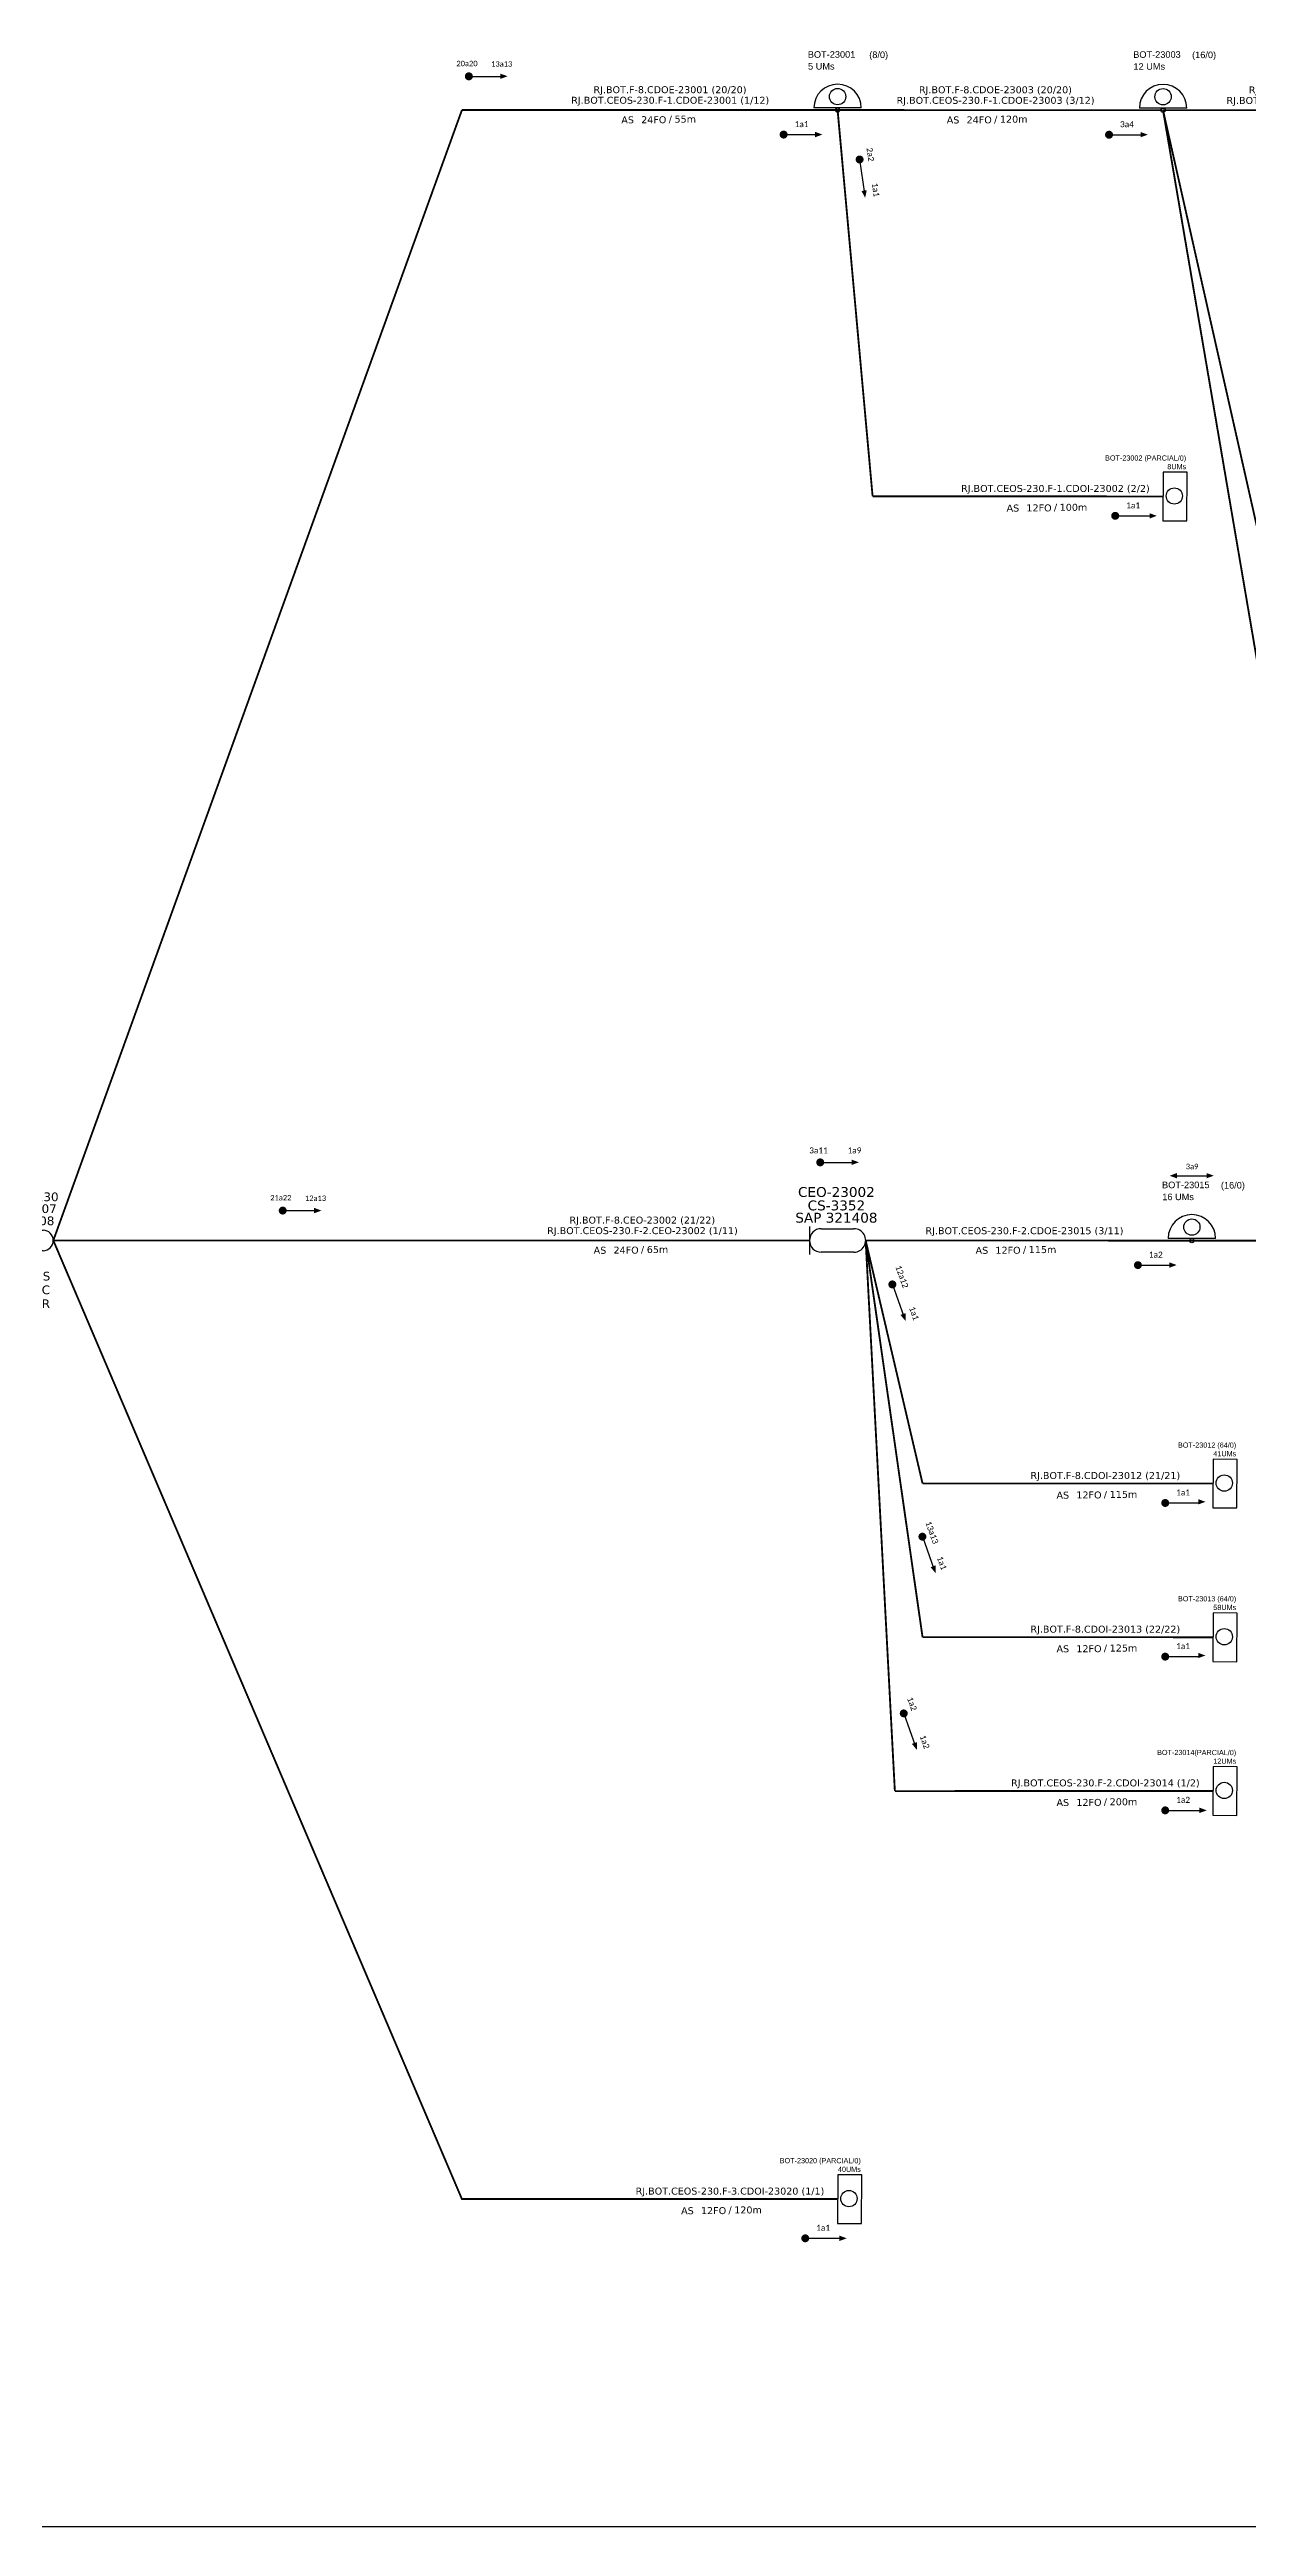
# Model space of a CAD drawing. Header units: metres. Extents: x -2 to 839, y -1 to 593.
# Drawn here: x 279.1 to 438, y -1.1 to 327.2 of the extents above; entities that cross this region are included whole.
import ezdxf
from ezdxf.enums import TextEntityAlignment as Align

# ---------------------------------------------------------------- set-up
doc = ezdxf.new("R2010")
doc.units = ezdxf.units.M
for name, color, linetype, lineweight in [("20.0-LEGENDA DOS CDO'S", 1, 'Continuous', 0), ('20.2-CDO_POSTE', 1, 'Continuous', 5), ('40.1-ETIQUETAS', 1, 'Continuous', 20)]:
    doc.layers.add(name, color=color, linetype=linetype, lineweight=lineweight)
for name, color, linetype in [('20.4-CEOS', 1, 'Continuous'), ('20.5-CEO', 1, 'Continuous'), ('CAP a instalar', 1, 'Continuous'), ('Meio Fio', 7, 'Continuous'), ('SETA', 7, 'Continuous'), ('UNIFILAR', 7, 'Continuous')]:
    doc.layers.add(name, color=color, linetype=linetype)
doc.styles.add('ARIAL', font='arial.ttf')
doc.styles.add('siredit', font='verdana.ttf')
doc.styles.get("Standard").update_dxf_attribs({"font": 'arial.ttf'})
doc.linetypes.add('FENCELINE1', pattern='A,0.25,-0.1,[133,ltypeshp.shx,S=0.1,R=0,X=-0.1,Y=0],-0.1,1', length=1.45)

# ---------------------------------------------------------------- blocks, each defined once
blk = doc.blocks.new('CEOS_RP_CT_DRT')
at = {"layer": '20.4-CEOS', "color": 0}
for p, q in [((-4.54, 1.19), (-1.19, 1.19)), ((-1.19, -1.19), (-4.54, -1.19))]:
    blk.add_line(p, q, dxfattribs=at)
for points in [[(-5.73, -1.43), (-5.73, 1.44)], [(-3.79, 0), (-4.59, 0)], [(-2.47, 0.48), (-1.45, 0.48)], [(-2.47, -0.52), (-1.45, -0.52)]]:
    blk.add_lwpolyline(points, dxfattribs=at)
blk.add_lwpolyline([(-3.79, 0, 0, 1.47, 0), (-2.41, 0, 1.47, 1.47, 0)], format="xyseb", dxfattribs=at)
for centre, start, end in [((-4.54, 0), 90, 270), ((-1.19, 0), 270, 90)]:
    blk.add_arc(centre, 1.19, start, end, dxfattribs=at)
at = {"layer": '20.4-CEOS', "color": 7, "style": 'siredit'}
for tag, p in [('Nº_DA_CEOS', (-2.86, 5.6)), ('LOCAL', (-2.86, 4.24)), ('SAP', (-2.86, 2.78)), ('RACIO_SPLITAGEM', (-2.86, -1.88)), ('FIBRAS_SPLITTER', (-2.86, -3.58)), ('FIBRAS_TOP_C', (-2.86, -5.08)), ('RESERVA_FINAIS', (-2.86, -6.39))]:
    blk.add_attdef(tag, text='', height=1.01, dxfattribs=at).set_placement(p, align=Align.TOP_CENTER)
blk = doc.blocks.new('ETIQUETA_RS5F')
at = {"layer": '40.1-ETIQUETAS', "color": 0, "style": 'siredit'}
blk.add_text('/', height=1.5, dxfattribs=at).set_placement((1.55, -1.95), align=Align.MIDDLE_RIGHT)
for tag, p in [('ETIQUETA_R_SECUNDARIA', (1.18, 2.1)), ('ETIQUETA_R_PRIMARIA', (1.18, 4.1)), ('F_ATIVAS/F_MORTAS', (1.11, -4.24))]:
    blk.add_attdef(tag, text='', height=1.5, dxfattribs=at).set_placement(p, align=Align.MIDDLE_CENTER)
for tag, p in [('TIPO_CABO', (-6.62, -2.12)), ('CAP_CABO', (0.37, -2.09))]:
    blk.add_attdef(tag, text='', height=1.5, dxfattribs=at).set_placement(p, align=Align.MIDDLE_RIGHT)
blk.add_attdef('METROS', text='', height=1.5, dxfattribs=at).set_placement((2.11, -1.95), align=Align.MIDDLE_LEFT)
for tag, p in [('FUSÃO_1', (0.82, -8.39)), ('FUSÃO_2', (0.82, -10.6)), ('FUSÃO_3', (0.82, -12.93)), ('FUSÃO_4', (0.82, -15.14)), ('FUSÃO_5', (0.82, -17.16))]:
    blk.add_attdef(tag, text='', height=1.5, dxfattribs=at).set_placement(p, align=Align.CENTER)
blk = doc.blocks.new('CDOE-TEXTO PADRÃO')
at = {"layer": "20.0-LEGENDA DOS CDO'S", "color": 0, "style": 'ARIAL'}
for tag, p in [('CDO_N', (0.49, 7.39)), ('SAP', (0.51, 1.67)), ('CORDOALHA', (0.5, 4.33)), ('SPLITER_1', (0.59, -0.91)), ('SPLITER_2', (0.6, -3.55)), ('(XX-XX_F)S', (0.54, -8.29)), ('(XX-XX_L)S', (0.55, -10.83)), ('UMS', (0.55, -13.15))]:
    blk.add_attdef(tag, p, '', height=1.7, rotation=0.11799, dxfattribs=at)
blk.add_attdef('FIBRAS_UTILIZADAS', text='', height=1.7, rotation=0.11799, dxfattribs=at).set_placement((19.77, 7.43), align=Align.CENTER)
blk = doc.blocks.new('CEO_CT_DRT')
at = {"layer": '20.5-CEO', "color": 0}
for p, q in [((-1.56, 1.26), (1.8, 1.26)), ((1.8, -1.13), (-1.56, -1.13))]:
    blk.add_line(p, q, dxfattribs=at)
blk.add_lwpolyline([(-2.75, 1.51), (-2.75, -1.38)], dxfattribs=at)
for centre, start, end in [((-1.56, 0.07), 90, 270), ((1.8, 0.07), 270, 90)]:
    blk.add_arc(centre, 1.2, start, end, dxfattribs=at)
at = {"layer": '20.5-CEO', "color": 7, "style": 'siredit'}
for tag, p in [('CEO_Nº', (0.12, 5.61)), ('LOCAL', (0.12, 4.23)), ('SAP', (0.12, 2.97)), ('FIBRAS_RESERVA', (0.12, -1.94))]:
    blk.add_attdef(tag, text='', height=1.01, dxfattribs=at).set_placement(p, align=Align.TOP_CENTER)
blk = doc.blocks.new('SAN')
at = {"layer": 'SETA'}
blk.add_lwpolyline([(-2.58, 0), (6.02, 0)], dxfattribs=at)
for points in [[(-2.1, -0.66), (-3.93, 0), (-2.1, 0.67)], [(5.33, 0.68), (7.16, 0.01), (5.33, -0.65)]]:
    blk.add_solid(points, dxfattribs=at)

msp = doc.modelspace()

# ---------------------------------------------------------------- linework, layer by layer
at = {"color": 7}
for p, q in [((386.67, 319.51), (380.39, 319.51)), ((429.81, 319.49), (423.53, 319.49)), ((433.63, 169.65), (427.35, 169.65))]:
    msp.add_line(p, q, dxfattribs=at)
for points in [[(-1.65, -1.11), (839.35, -1.11), (839.35, 592.89), (-1.65, 592.89)], [(433.27, 133.92), (436.47, 133.91), (436.5, 140.35), (433.31, 140.37)], [(433.27, 113.55), (436.47, 113.53), (436.5, 119.98), (433.31, 120)]]:
    msp.add_lwpolyline(points, close=True, dxfattribs=at)
at = {"const_width": 0.528}
for points in [[(334.38, 323.69, 1), (334.91, 323.69, 1)], [(376.11, 315.97, 1), (376.64, 315.97, 1)], [(419.25, 315.95, 1), (419.78, 315.95, 1)], [(386.41, 312.93, 1), (386.48, 312.41, 1)], [(420.07, 265.43, 1), (420.6, 265.43, 1)], [(380.96, 179.72, 1), (381.49, 179.72, 1)], [(309.71, 173.33, 1), (310.23, 173.33, 1)], [(423.08, 166.1, 1), (423.6, 166.1, 1)], [(390.7, 163.79, 1), (390.88, 163.29, 1)], [(426.7, 134.57, 1), (427.22, 134.57, 1)], [(394.68, 130.35, 1), (394.86, 129.86, 1)], [(426.7, 114.2, 1), (427.22, 114.2, 1)], [(392.21, 106.92, 1), (392.39, 106.43, 1)], [(426.7, 93.82, 1), (427.22, 93.82, 1)], [(378.98, 37.09, 1), (379.5, 37.09, 1)]]:
    msp.add_lwpolyline(points, format="xyb", close=True, dxfattribs=at)
at = {"color": 252}
for points in [[(426.65, 264.78), (429.84, 264.76), (429.88, 271.21), (426.69, 271.23)], [(433.27, 93.18), (436.47, 93.16), (436.5, 99.61), (433.31, 99.63)], [(383.51, 39.06), (386.71, 39.04), (386.74, 45.49), (383.55, 45.51)]]:
    msp.add_lwpolyline(points, close=True, dxfattribs=at)
at = {"color": 7}
for centre, radius in [((383.53, 321), 1.08), ((426.67, 320.99), 1.08), ((383.53, 319.22), 0.291), ((426.67, 319.2), 0.291), ((430.49, 171.14), 1.08), ((430.49, 169.35), 0.291)]:
    msp.add_circle(centre, radius, dxfattribs=at)
for centre in [(383.53, 319.51), (426.67, 319.49), (430.49, 169.65)]:
    msp.add_arc(centre, 3.14, 0, 180, dxfattribs=at)
at = {"layer": 'CAP a instalar', "color": 7, "linetype": 'FENCELINE1', "ltscale": 7, "const_width": 0.246}
for points in [[(279.56, 169.37), (333.73, 319.23)], [(333.73, 319.23), (383.53, 319.22)], [(383.43, 319.22), (426.63, 319.2)], [(426.67, 319.2), (469.87, 319.19)], [(279.56, 169.37), (379.81, 169.37)], [(279.56, 169.37), (333.73, 42.29), (338.63, 42.29)], [(387.25, 169.37), (394.79, 137.16)], [(387.25, 169.37), (394.79, 116.78)], [(387.25, 169.37), (430.49, 169.35)], [(430.49, 169.35), (473.69, 169.34)], [(394.79, 137.16), (433.29, 137.15)], [(394.79, 116.78), (433.29, 116.77)]]:
    msp.add_lwpolyline(points, dxfattribs=at)
at = {"layer": 'CAP a instalar', "color": 252, "linetype": 'FENCELINE1', "ltscale": 7, "const_width": 0.246}
for points in [[(383.53, 319.22), (388.17, 268.01)], [(426.67, 319.2), (441.84, 251.91)], [(426.67, 319.2), (442.08, 228.96)], [(388.17, 268.01), (426.67, 268)], [(387.25, 169.37), (391.12, 96.37)], [(391.12, 96.37), (433.29, 96.4)], [(338.63, 42.29), (383.53, 42.29)]]:
    msp.add_lwpolyline(points, dxfattribs=at)
at = {"layer": 'Meio Fio', "color": 252}
for centre in [(428.17, 268.06), (434.79, 96.46), (385.03, 42.35)]:
    msp.add_circle(centre, 1.08, dxfattribs=at)
at = {"layer": 'Meio Fio', "color": 7}
for centre in [(434.79, 137.21), (434.79, 116.84)]:
    msp.add_circle(centre, 1.08, dxfattribs=at)
at = {"layer": 'SETA'}
for points in [[(334.65, 323.69), (339.19, 323.69)], [(376.38, 315.97), (380.92, 315.97)], [(419.52, 315.95), (424.06, 315.95)], [(386.45, 312.67), (387.09, 308.18)], [(420.34, 265.43), (424.88, 265.43)], [(381.23, 179.72), (385.77, 179.72)], [(309.97, 173.33), (314.51, 173.33)], [(423.34, 166.1), (427.88, 166.1)], [(390.79, 163.54), (392.32, 159.27)], [(426.96, 134.57), (431.5, 134.57)], [(394.77, 130.11), (396.3, 125.83)], [(426.96, 114.2), (431.5, 114.2)], [(392.3, 106.67), (393.83, 102.4)], [(426.96, 93.82), (431.5, 93.82)], [(379.24, 37.09), (383.78, 37.09)]]:
    msp.add_lwpolyline(points, dxfattribs=at)
for points in [[(338.82, 324.05), (339.79, 323.7), (338.82, 323.35)], [(380.55, 316.33), (381.52, 315.97), (380.55, 315.62)], [(423.69, 316.31), (424.66, 315.96), (423.69, 315.61)], [(387.39, 308.59), (387.18, 307.58), (386.7, 308.49)], [(424.88, 265.78), (425.84, 265.43), (424.88, 265.07)], [(385.4, 180.08), (386.37, 179.73), (385.4, 179.38)], [(314.14, 173.69), (315.11, 173.33), (314.14, 172.98)], [(427.52, 166.46), (428.48, 166.11), (427.52, 165.76)], [(392.54, 159.73), (392.53, 158.7), (391.87, 159.5)], [(431.33, 135.08), (432.3, 134.72), (431.33, 134.37)], [(396.52, 126.3), (396.51, 125.27), (395.86, 126.06)], [(431.33, 114.7), (432.3, 114.35), (431.33, 114)], [(394.04, 102.86), (394.04, 101.84), (393.38, 102.63)], [(431.5, 94.18), (432.47, 93.82), (431.5, 93.47)], [(383.78, 37.44), (384.75, 37.09), (383.78, 36.74)]]:
    msp.add_solid(points, dxfattribs=at)

# ---------------------------------------------------------------- block references
at = {"layer": '20.2-CDO_POSTE', "color": 7}
ref = msp.add_blockref('CDOE-TEXTO PADRÃO', (383.32, 320.31), dxfattribs=dict(at, xscale=0.5132160015106202, yscale=0.5132160015106201, zscale=0.5132160015106201))
ref.add_attrib('CDO_N', 'BOT-23001', (379.58, 326.15), dxfattribs={"layer": "20.0-LEGENDA DOS CDO'S", "color": 0, "height": 0.872, "rotation": 0.118, "style": 'ARIAL'})
ref.add_attrib('CORDOALHA', '5 UMs', (379.61, 324.58), dxfattribs={"layer": "20.0-LEGENDA DOS CDO'S", "color": 0, "height": 0.872, "rotation": 0.118, "style": 'ARIAL'})
ref.add_attrib('FIBRAS_UTILIZADAS', '       (8/0)', dxfattribs={"layer": "20.0-LEGENDA DOS CDO'S", "color": 0, "height": 0.8724, "rotation": 0.118, "style": 'ARIAL'}).set_placement((387.79, 326.11), align=Align.CENTER)
ref = msp.add_blockref('CDOE-TEXTO PADRÃO', (426.46, 320.29), dxfattribs=dict(at, xscale=0.5132160015106202, yscale=0.5132160015106201, zscale=0.5132160015106201))
ref.add_attrib('CDO_N', 'BOT-23003', (422.72, 326.14), dxfattribs={"layer": "20.0-LEGENDA DOS CDO'S", "color": 0, "height": 0.872, "rotation": 0.118, "style": 'ARIAL'})
ref.add_attrib('CORDOALHA', '12 UMs', (422.75, 324.56), dxfattribs={"layer": "20.0-LEGENDA DOS CDO'S", "color": 0, "height": 0.872, "rotation": 0.118, "style": 'ARIAL'})
ref.add_attrib('FIBRAS_UTILIZADAS', '       (16/0)', dxfattribs={"layer": "20.0-LEGENDA DOS CDO'S", "color": 0, "height": 0.8724, "rotation": 0.118, "style": 'ARIAL'}).set_placement((430.93, 326.1), align=Align.CENTER)
ref = msp.add_blockref('CDOE-TEXTO PADRÃO', (430.29, 170.44), dxfattribs=dict(at, xscale=0.5132160015106202, yscale=0.5132160015106201, zscale=0.5132160015106201))
ref.add_attrib('CDO_N', 'BOT-23015', (426.54, 176.29), dxfattribs={"layer": "20.0-LEGENDA DOS CDO'S", "color": 0, "height": 0.872, "rotation": 0.118, "style": 'ARIAL'})
ref.add_attrib('CORDOALHA', '16 UMs', (426.57, 174.71), dxfattribs={"layer": "20.0-LEGENDA DOS CDO'S", "color": 0, "height": 0.872, "rotation": 0.118, "style": 'ARIAL'})
ref.add_attrib('FIBRAS_UTILIZADAS', '       (16/0)', dxfattribs={"layer": "20.0-LEGENDA DOS CDO'S", "color": 0, "height": 0.8724, "rotation": 0.118, "style": 'ARIAL'}).set_placement((434.75, 176.25), align=Align.CENTER)
at = {"layer": '20.4-CEOS', "color": 7}
ref = msp.add_blockref('CEOS_RP_CT_DRT', (279.56, 169.37), dxfattribs=dict(at, xscale=1.141359540939331, yscale=1.141359540939331, zscale=1.141359538176))
ref.add_attrib('Nº_DA_CEOS', 'CEOS-230', dxfattribs={"color": 7, "height": 1.152, "style": 'siredit'}).set_placement((276.29, 175.73), align=Align.TOP_CENTER)
ref.add_attrib('LOCAL', 'CS#2107', dxfattribs={"color": 7, "height": 1.152, "style": 'siredit'}).set_placement((276.29, 174.16), align=Align.TOP_CENTER)
ref.add_attrib('SAP', '   SAP 321408', dxfattribs={"color": 7, "height": 1.1524, "style": 'siredit'}).set_placement((274.16, 172.55), align=Align.TOP_CENTER)
ref.add_attrib('RACIO_SPLITAGEM', '1:64', dxfattribs={"color": 7, "height": 1.152, "style": 'siredit'}).set_placement((276.29, 166.88), align=Align.TOP_CENTER)
ref.add_attrib('FIBRAS_SPLITTER', '    (16-19)S', dxfattribs={"color": 7, "height": 1.1524, "style": 'siredit'}).set_placement((274.74, 165.22), align=Align.TOP_CENTER)
ref.add_attrib('FIBRAS_TOP_C', '    (20-22)C', dxfattribs={"color": 7, "height": 1.1524, "style": 'siredit'}).set_placement((274.66, 163.4), align=Align.TOP_CENTER)
ref.add_attrib('RESERVA_FINAIS', '    (23-23)R', dxfattribs={"color": 7, "height": 1.1524, "style": 'siredit'}).set_placement((274.66, 161.56), align=Align.TOP_CENTER)
ref = msp.add_blockref('CEO_CT_DRT', (383.37, 169.28), dxfattribs=dict(at, xscale=1.293599999999999, yscale=1.293599999999999, zscale=1.293599999999999, rotation=359.9999964697354))
ref.add_attrib('CEO_Nº', 'CEO-23002', dxfattribs={"layer": '20.5-CEO', "color": 7, "height": 1.311, "rotation": 360, "style": 'siredit'}).set_placement((383.37, 176.45), align=Align.TOP_CENTER)
ref.add_attrib('LOCAL', 'CS-3352', dxfattribs={"layer": '20.5-CEO', "color": 7, "height": 1.311, "rotation": 360, "style": 'siredit'}).set_placement((383.37, 174.67), align=Align.TOP_CENTER)
ref.add_attrib('SAP', 'SAP 321408', dxfattribs={"layer": '20.5-CEO', "color": 7, "height": 1.311, "rotation": 360, "style": 'siredit'}).set_placement((383.37, 173.04), align=Align.TOP_CENTER)
at = {"layer": '40.1-ETIQUETAS', "color": 7}
ref = msp.add_blockref('ETIQUETA_RS5F', (360.61, 319.22), dxfattribs=dict(at, xscale=0.6158591920798788, yscale=0.6158591920798788, zscale=0.6158591920798788))
ref.add_attrib('ETIQUETA_R_PRIMARIA', 'RJ.BOT.F-8.CDOE-23001 (20/20)', dxfattribs={"color": 0, "height": 0.9238, "style": 'siredit'}).set_placement((361.31, 321.92), align=Align.MIDDLE_CENTER)
ref.add_attrib('ETIQUETA_R_SECUNDARIA', 'RJ.BOT.CEOS-230.F-1.CDOE-23001 (1/12)', dxfattribs={"color": 0, "height": 0.9238, "style": 'siredit'}).set_placement((361.34, 320.52), align=Align.MIDDLE_CENTER)
ref.add_attrib('TIPO_CABO', 'AS', dxfattribs={"color": 0, "height": 0.924, "style": 'siredit'}).set_placement((356.53, 317.92), align=Align.MIDDLE_RIGHT)
ref.add_attrib('CAP_CABO', '24FO', dxfattribs={"color": 0, "height": 0.924, "style": 'siredit'}).set_placement((360.83, 317.94), align=Align.MIDDLE_RIGHT)
ref.add_attrib('METROS', '55m', dxfattribs={"color": 0, "height": 0.924, "style": 'siredit'}).set_placement((361.91, 318.02), align=Align.MIDDLE_LEFT)
ref = msp.add_blockref('ETIQUETA_RS5F', (403.75, 319.21), dxfattribs=dict(at, xscale=0.6158591920798788, yscale=0.6158591920798788, zscale=0.6158591920798788))
ref.add_attrib('ETIQUETA_R_PRIMARIA', 'RJ.BOT.F-8.CDOE-23003 (20/20)', dxfattribs={"color": 0, "height": 0.9238, "style": 'siredit'}).set_placement((404.45, 321.91), align=Align.MIDDLE_CENTER)
ref.add_attrib('ETIQUETA_R_SECUNDARIA', 'RJ.BOT.CEOS-230.F-1.CDOE-23003 (3/12)', dxfattribs={"color": 0, "height": 0.9238, "style": 'siredit'}).set_placement((404.47, 320.51), align=Align.MIDDLE_CENTER)
ref.add_attrib('TIPO_CABO', 'AS', dxfattribs={"color": 0, "height": 0.924, "style": 'siredit'}).set_placement((399.67, 317.91), align=Align.MIDDLE_RIGHT)
ref.add_attrib('CAP_CABO', '24FO', dxfattribs={"color": 0, "height": 0.924, "style": 'siredit'}).set_placement((403.97, 317.92), align=Align.MIDDLE_RIGHT)
ref.add_attrib('METROS', '120m', dxfattribs={"color": 0, "height": 0.924, "style": 'siredit'}).set_placement((405.05, 318.01), align=Align.MIDDLE_LEFT)
ref = msp.add_blockref('ETIQUETA_RS5F', (446.99, 319.2), dxfattribs=dict(at, xscale=0.6158591920798788, yscale=0.6158591920798788, zscale=0.6158591920798788))
ref.add_attrib('ETIQUETA_R_PRIMARIA', 'RJ.BOT.F-8.CEO-23001 (20/20)', dxfattribs={"color": 0, "height": 0.9238, "style": 'siredit'}).set_placement((447.7, 321.89), align=Align.MIDDLE_CENTER)
ref.add_attrib('ETIQUETA_R_SECUNDARIA', 'RJ.BOT.CEOS-230.F-1.CEO-23001 (7/12)', dxfattribs={"color": 0, "height": 0.9238, "style": 'siredit'}).set_placement((447.72, 320.49), align=Align.MIDDLE_CENTER)
ref.add_attrib('TIPO_CABO', 'AS', dxfattribs={"color": 0, "height": 0.924, "style": 'siredit'}).set_placement((442.91, 317.89), align=Align.MIDDLE_RIGHT)
ref.add_attrib('CAP_CABO', '24FO', dxfattribs={"color": 0, "height": 0.924, "style": 'siredit'}).set_placement((447.21, 317.91), align=Align.MIDDLE_RIGHT)
ref.add_attrib('METROS', '65m', dxfattribs={"color": 0, "height": 0.924, "style": 'siredit'}).set_placement((448.29, 317.99), align=Align.MIDDLE_LEFT)
at = {"layer": '40.1-ETIQUETAS', "color": 252}
ref = msp.add_blockref('ETIQUETA_RS5F', (411.67, 267.77), dxfattribs=dict(at, xscale=0.6158591920798788, yscale=0.6158591920798788, zscale=0.6158591920798788))
ref.add_attrib('ETIQUETA_R_SECUNDARIA', 'RJ.BOT.CEOS-230.F-1.CDOI-23002 (2/2)', dxfattribs={"color": 0, "height": 0.9238, "style": 'siredit'}).set_placement((412.4, 269.06), align=Align.MIDDLE_CENTER)
ref.add_attrib('TIPO_CABO', 'AS', dxfattribs={"color": 0, "height": 0.924, "style": 'siredit'}).set_placement((407.6, 266.46), align=Align.MIDDLE_RIGHT)
ref.add_attrib('CAP_CABO', '12FO', dxfattribs={"color": 0, "height": 0.924, "style": 'siredit'}).set_placement((411.9, 266.48), align=Align.MIDDLE_RIGHT)
ref.add_attrib('METROS', '100m', dxfattribs={"color": 0, "height": 0.924, "style": 'siredit'}).set_placement((412.97, 266.56), align=Align.MIDDLE_LEFT)
at = {"layer": '40.1-ETIQUETAS', "color": 7}
ref = msp.add_blockref('ETIQUETA_RS5F', (356.93, 169.38), dxfattribs=dict(at, xscale=0.6158591920798788, yscale=0.6158591920798788, zscale=0.6158591920798788))
ref.add_attrib('ETIQUETA_R_PRIMARIA', 'RJ.BOT.F-8.CEO-23002 (21/22)', dxfattribs={"color": 0, "height": 0.9238, "style": 'siredit'}).set_placement((357.64, 172.07), align=Align.MIDDLE_CENTER)
ref.add_attrib('ETIQUETA_R_SECUNDARIA', 'RJ.BOT.CEOS-230.F-2.CEO-23002 (1/11)', dxfattribs={"color": 0, "height": 0.9238, "style": 'siredit'}).set_placement((357.66, 170.67), align=Align.MIDDLE_CENTER)
ref.add_attrib('TIPO_CABO', 'AS', dxfattribs={"color": 0, "height": 0.924, "style": 'siredit'}).set_placement((352.86, 168.07), align=Align.MIDDLE_RIGHT)
ref.add_attrib('CAP_CABO', '24FO', dxfattribs={"color": 0, "height": 0.924, "style": 'siredit'}).set_placement((357.16, 168.09), align=Align.MIDDLE_RIGHT)
ref.add_attrib('METROS', '65m', dxfattribs={"color": 0, "height": 0.924, "style": 'siredit'}).set_placement((358.23, 168.17), align=Align.MIDDLE_LEFT)
ref = msp.add_blockref('ETIQUETA_RS5F', (407.57, 169.36), dxfattribs=dict(at, xscale=0.6158591920798788, yscale=0.6158591920798788, zscale=0.6158591920798788))
ref.add_attrib('ETIQUETA_R_SECUNDARIA', 'RJ.BOT.CEOS-230.F-2.CDOE-23015 (3/11)', dxfattribs={"color": 0, "height": 0.9238, "style": 'siredit'}).set_placement((408.3, 170.66), align=Align.MIDDLE_CENTER)
ref.add_attrib('TIPO_CABO', 'AS', dxfattribs={"color": 0, "height": 0.924, "style": 'siredit'}).set_placement((403.49, 168.06), align=Align.MIDDLE_RIGHT)
ref.add_attrib('CAP_CABO', '12FO', dxfattribs={"color": 0, "height": 0.924, "style": 'siredit'}).set_placement((407.79, 168.07), align=Align.MIDDLE_RIGHT)
ref.add_attrib('METROS', '115m', dxfattribs={"color": 0, "height": 0.924, "style": 'siredit'}).set_placement((408.87, 168.16), align=Align.MIDDLE_LEFT)
ref = msp.add_blockref('ETIQUETA_RS5F', (418.29, 136.91), dxfattribs=dict(at, xscale=0.6158591920798788, yscale=0.6158591920798788, zscale=0.6158591920798788))
ref.add_attrib('ETIQUETA_R_SECUNDARIA', 'RJ.BOT.F-8.CDOI-23012 (21/21)', dxfattribs={"color": 0, "height": 0.9238, "style": 'siredit'}).set_placement((419.02, 138.21), align=Align.MIDDLE_CENTER)
ref.add_attrib('TIPO_CABO', 'AS', dxfattribs={"color": 0, "height": 0.924, "style": 'siredit'}).set_placement((414.22, 135.61), align=Align.MIDDLE_RIGHT)
ref.add_attrib('CAP_CABO', '12FO', dxfattribs={"color": 0, "height": 0.924, "style": 'siredit'}).set_placement((418.52, 135.63), align=Align.MIDDLE_RIGHT)
ref.add_attrib('METROS', '115m', dxfattribs={"color": 0, "height": 0.924, "style": 'siredit'}).set_placement((419.6, 135.71), align=Align.MIDDLE_LEFT)
ref = msp.add_blockref('ETIQUETA_RS5F', (418.29, 116.54), dxfattribs=dict(at, xscale=0.6158591920798788, yscale=0.6158591920798788, zscale=0.6158591920798788))
ref.add_attrib('ETIQUETA_R_SECUNDARIA', 'RJ.BOT.F-8.CDOI-23013 (22/22)', dxfattribs={"color": 0, "height": 0.9238, "style": 'siredit'}).set_placement((419.02, 117.84), align=Align.MIDDLE_CENTER)
ref.add_attrib('TIPO_CABO', 'AS', dxfattribs={"color": 0, "height": 0.924, "style": 'siredit'}).set_placement((414.22, 115.24), align=Align.MIDDLE_RIGHT)
ref.add_attrib('CAP_CABO', '12FO', dxfattribs={"color": 0, "height": 0.924, "style": 'siredit'}).set_placement((418.52, 115.25), align=Align.MIDDLE_RIGHT)
ref.add_attrib('METROS', '125m', dxfattribs={"color": 0, "height": 0.924, "style": 'siredit'}).set_placement((419.6, 115.34), align=Align.MIDDLE_LEFT)
at = {"layer": '40.1-ETIQUETAS', "color": 252}
ref = msp.add_blockref('ETIQUETA_RS5F', (418.29, 96.17), dxfattribs=dict(at, xscale=0.6158591920798788, yscale=0.6158591920798788, zscale=0.6158591920798788))
ref.add_attrib('ETIQUETA_R_SECUNDARIA', 'RJ.BOT.CEOS-230.F-2.CDOI-23014 (1/2)', dxfattribs={"color": 0, "height": 0.9238, "style": 'siredit'}).set_placement((419.02, 97.46), align=Align.MIDDLE_CENTER)
ref.add_attrib('TIPO_CABO', 'AS', dxfattribs={"color": 0, "height": 0.924, "style": 'siredit'}).set_placement((414.22, 94.86), align=Align.MIDDLE_RIGHT)
ref.add_attrib('CAP_CABO', '12FO', dxfattribs={"color": 0, "height": 0.924, "style": 'siredit'}).set_placement((418.52, 94.88), align=Align.MIDDLE_RIGHT)
ref.add_attrib('METROS', '200m', dxfattribs={"color": 0, "height": 0.924, "style": 'siredit'}).set_placement((419.6, 94.96), align=Align.MIDDLE_LEFT)
ref = msp.add_blockref('ETIQUETA_RS5F', (368.53, 42.05), dxfattribs=dict(at, xscale=0.6158591920798788, yscale=0.6158591920798788, zscale=0.6158591920798788))
ref.add_attrib('ETIQUETA_R_SECUNDARIA', 'RJ.BOT.CEOS-230.F-3.CDOI-23020 (1/1)', dxfattribs={"color": 0, "height": 0.9238, "style": 'siredit'}).set_placement((369.26, 43.35), align=Align.MIDDLE_CENTER)
ref.add_attrib('TIPO_CABO', 'AS', dxfattribs={"color": 0, "height": 0.924, "style": 'siredit'}).set_placement((364.46, 40.75), align=Align.MIDDLE_RIGHT)
ref.add_attrib('CAP_CABO', '12FO', dxfattribs={"color": 0, "height": 0.924, "style": 'siredit'}).set_placement((368.76, 40.76), align=Align.MIDDLE_RIGHT)
ref.add_attrib('METROS', '120m', dxfattribs={"color": 0, "height": 0.924, "style": 'siredit'}).set_placement((369.83, 40.85), align=Align.MIDDLE_LEFT)
at = {"layer": 'UNIFILAR', "color": 5, "lineweight": -3, "xscale": 0.528, "yscale": 0.528, "zscale": 0.528}
msp.add_blockref('SAN', (429.62, 177.95), dxfattribs=at)

# ---------------------------------------------------------------- texts
at = {"width": 13.3894, "attachment_point": 5}
for s, insert, char_height in [('\\C7;\\fCalibri|b0|i0|c0|p34;20a20', (334.4, 325.39), 0.7181), ('\\C7;\\fCalibri|b0|i0|c0|p34;13a13', (339, 325.33), 0.7181), ('\\C7;\\fCalibri|b0|i0|c0|p34;1a1', (378.75, 317.35), 0.792), ('\\C7;\\fCalibri|b0|i0|c0|p34;3a4', (421.89, 317.34), 0.792), ('\\C7;\\fCalibri|b0|i0|c0|p34;1a1', (422.71, 266.81), 0.792), ('\\C7;\\fCalibri|b0|i0|c0|p34;3a11\\P', (381, 181.3), 0.792), ('\\C7;\\fCalibri|b0|i0|c0|p34;1a9', (385.77, 181.3), 0.792), ('\\C7;\\fCalibri|b0|i0|c0|p34;3a9', (430.52, 179.17), 0.7181), ('\\C7;\\fCalibri|b0|i0|c0|p34;21a22', (309.72, 175.03), 0.7181), ('\\C7;\\fCalibri|b0|i0|c0|p34;12a13', (314.32, 174.96), 0.7181), ('\\C7;\\fCalibri|b0|i0|c0|p34;1a2', (425.71, 167.49), 0.792), ('\\C7;\\fCalibri|b0|i0|c0|p34;1a1', (429.33, 135.96), 0.792), ('\\C7;\\fCalibri|b0|i0|c0|p34;1a1', (429.33, 115.59), 0.792), ('\\C7;\\fCalibri|b0|i0|c0|p34;1a2', (429.33, 95.21), 0.792), ('\\C7;\\fCalibri|b0|i0|c0|p34;1a1', (381.61, 38.48), 0.792)]:
    msp.add_mtext(s, dxfattribs=dict(at, insert=insert, char_height=char_height))
at = {"char_height": 0.792, "width": 13.3894, "attachment_point": 5}
for s, insert, rotation in [('\\C7;\\fCalibri|b0|i0|c0|p34;2a2', (387.87, 313.33), 278.1516), ('\\C7;\\fCalibri|b0|i0|c0|p34;1a1', (388.58, 308.63), 278.1516), ('\\C7;\\fCalibri|b0|i0|c0|p34;12a12', (392.06, 164.56), 289.7143), ('\\C7;\\fCalibri|b0|i0|c0|p34;1a1', (393.66, 159.7), 289.7143), ('\\C7;\\fCalibri|b0|i0|c0|p34;13a13', (396.04, 130.65), 289.7143), ('\\C7;\\fCalibri|b0|i0|c0|p34;1a1', (397.35, 126.6), 289.7143), ('\\C7;\\fCalibri|b0|i0|c0|p34;1a2', (393.39, 107.94), 289.7143), ('\\C7;\\fCalibri|b0|i0|c0|p34;1a2', (395.08, 102.89), 289.7143)]:
    msp.add_mtext(s, dxfattribs=dict(at, insert=insert, rotation=rotation))
at = {"color": 252, "char_height": 0.6854, "width": 11.123, "attachment_point": 3, "rotation": 359.9363, "style": 'ARIAL'}
for s, insert in [('BOT-23002 (PARCIAL/0)\\P8UMs', (429.74, 273.43)), ('BOT-23014(PARCIAL/0)\\P12UMs', (436.37, 101.83)), ('BOT-23020 (PARCIAL/0)\\P40UMs', (386.61, 47.72))]:
    msp.add_mtext(s, dxfattribs=dict(at, insert=insert))
at = {"color": 7, "char_height": 0.6854, "width": 11.123, "attachment_point": 3, "rotation": 359.9363, "style": 'ARIAL'}
for s, insert in [('BOT-23012 (64/0)\\P41UMs', (436.37, 142.58)), ('BOT-23013 (64/0)\\P58UMs', (436.37, 122.21))]:
    msp.add_mtext(s, dxfattribs=dict(at, insert=insert))

doc.saveas('drawing.dxf')
